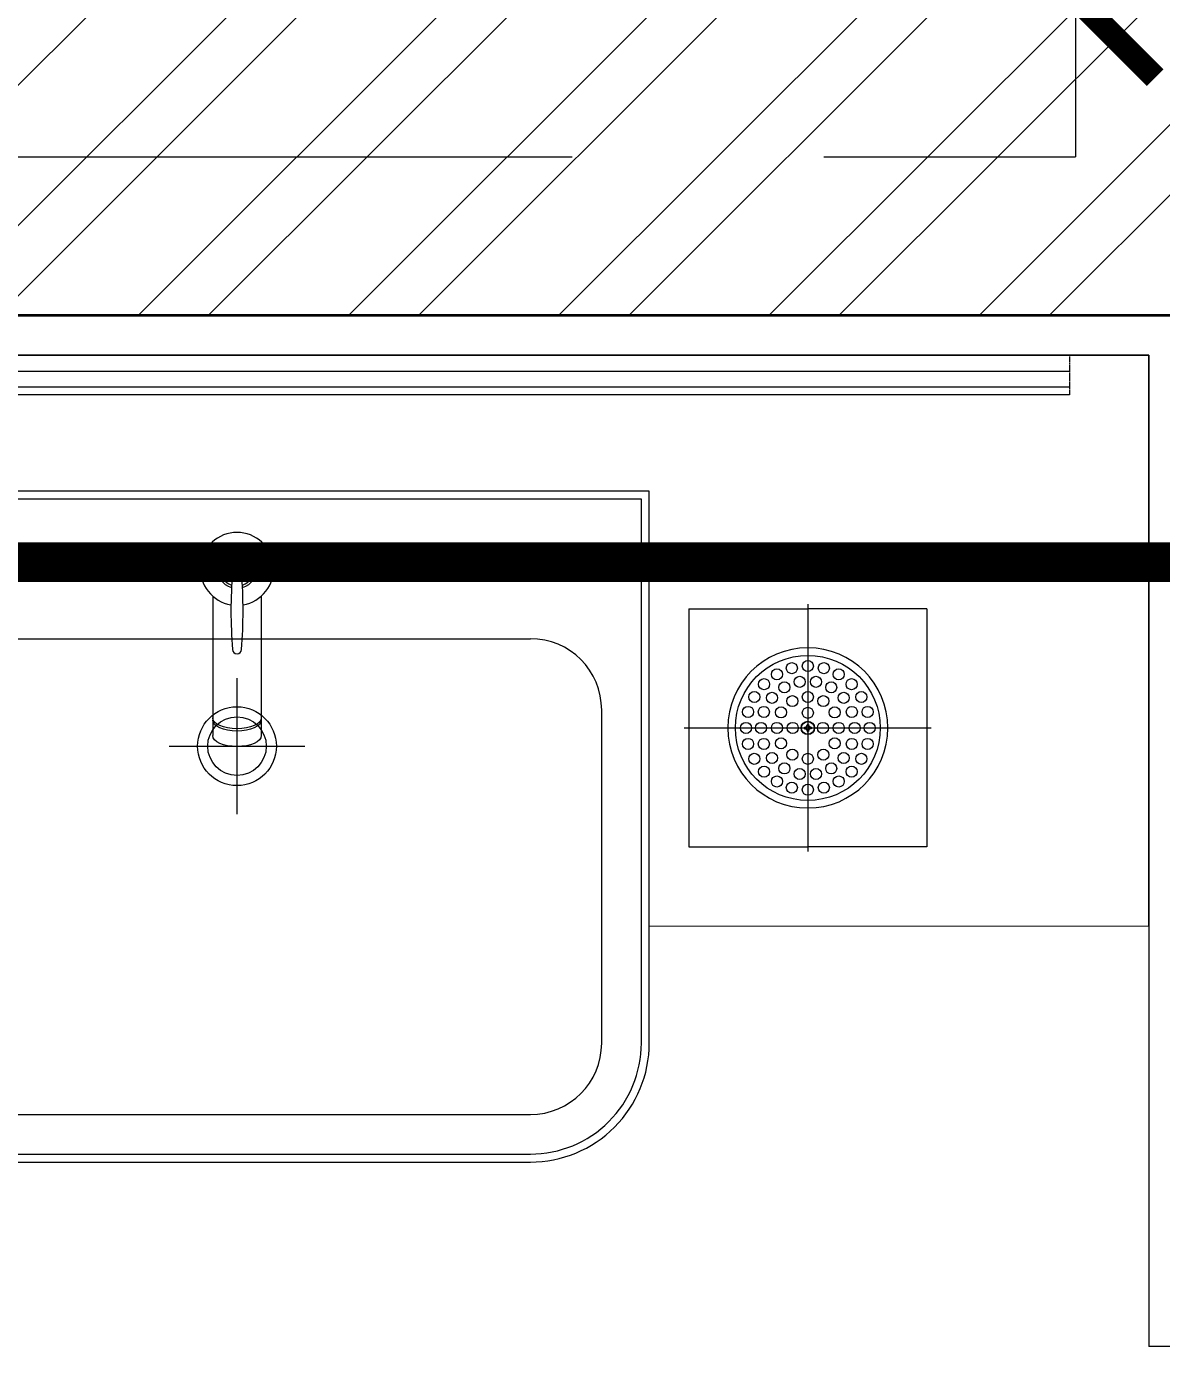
# Model space of a CAD drawing. Header units: millimetres. Extents: x -8913 to 62688, y -13000 to 43000.
# Drawn here: x 12017 to 12733, y 15140 to 15982 of the extents above; entities that cross this region are included whole.
import ezdxf
from ezdxf.enums import TextEntityAlignment as Align
from ezdxf.xclip import XClip

# ---------------------------------------------------------------- set-up
doc = ezdxf.new("R2010")
doc.units = ezdxf.units.MM
doc.header["$MEASUREMENT"] = 0
doc.header["$XCLIPFRAME"] = 0
doc.header["$PDMODE"] = 1
for name, pattern in [('1735 X DT-5BR-GFP$0$DASHED', [0.75, 0.5, -0.25]), ('1735 X DT-5BR-Grids$0$CENTER2', [28.575, 19.05, -3.175, 3.175, -3.175]), ('HIDDEN', [0.375, 0.25, -0.125]), ('HIDDEN2', [4.7625, 3.175, -1.5875])]:
    doc.linetypes.add(name, pattern=pattern)
for name, color, linetype, lineweight in [('07--DIM-2', 2, 'Continuous', 25), ('08--DETREF', 7, 'Continuous', 25), ('08--SECTREF-1', 2, 'Continuous', 25), ('08--SECTREF-2', 4, 'Continuous', 35), ('1735 X DT-5BR-GFP$0$06--LINE ABOVE', 9, '1735 X DT-5BR-GFP$0$DASHED', 15), ('1735 X DT-5BR-GFP$0$F--BLOCKWALL-3--HOLLOW', 3, 'Continuous', 35), ('1735 X DT-5BR-GFP$0$F--BLOCKWALL-HATCH--HOLLOW', 251, 'Continuous', 13), ('1735 X DT-5BR-GFP$0$M--PLASTER-0', 8, 'Continuous', 9), ('1735 X DT-5BR-GFP$0$N--SANITARY-1', 9, 'Continuous', 18), ('1735 X DT-5BR-GFP-Ext$0$A-HATCH ID PAVING', 251, 'Continuous', 0), ('1735 X DT-5BR-Grids$0$03--GRID', 252, '1735 X DT-5BR-Grids$0$CENTER2', 5), ('N--DRAINPOINT', 251, 'Continuous', 18), ('Z--X-REF', 7, 'Continuous', 0)]:
    doc.layers.add(name, color=color, linetype=linetype, lineweight=lineweight)
doc.styles.add('ISO', font='isocp2.shx', dxfattribs={"width": 0.8})
doc.dimstyles.new('1-100_AR', dxfattribs={"dimtxt": 225, "dimasz": 100, "dimexe": 100, "dimexo": 100, "dimgap": 0, "dimtad": 0, "dimdec": 0, "dimzin": 12, "dimdsep": 46, "dimtxsty": 'ISO', "dimblk": 'ARCHTICK', "dimcen": 100, "dimdle": 100, "dimclrd": 8, "dimclre": 9, "dimclrt": 2, "dimadec": 0, "dimazin": 0, "dimtfac": 1, "dimtdec": 0, "dimtmove": 0, "dimatfit": 2, "dimldrblk": 'ARCHTICK', "dimfxl": 1, "dimtvp": 0.75, "dimtolj": 1, "dimtzin": 12, "dimlwd": 9, "dimlwe": 9, "dimarcsym": 0})

# ---------------------------------------------------------------- blocks, each defined once
blk = doc.blocks.new('1735 X DT-5BR-GFP$0$rak top semi recessed top')
at = {"layer": '1735 X DT-5BR-GFP$0$N--SANITARY-1'}
for p, q in [((-18203.7, 4821.21), (-18723.7, 4821.21)), ((-18479.03, 4755.07), (-18479.03, 4667.07)), ((-18448.37, 4755.07), (-18448.37, 4667.07)), ((-18648.7, 4728.21), (-18278.7, 4728.21)), ((-18693.7, 4683.21), (-18693.7, 4473.21)), ((-18233.7, 4473.21), (-18233.7, 4683.21)), ((-18648.7, 4428.21), (-18278.7, 4428.21))]:
    blk.add_line(p, q, dxfattribs=at)
for points in [[(-18203.7, 4821.21), (-18723.7, 4821.21), (-18723.7, 4473.21, 0.414214), (-18648.7, 4398.21), (-18278.7, 4398.21, 0.414214), (-18203.7, 4473.21)], [(-18208.7, 4816.21), (-18718.7, 4816.21), (-18718.7, 4473.21, 0.414214), (-18648.7, 4403.21), (-18278.7, 4403.21, 0.414214), (-18208.7, 4473.21)]]:
    blk.add_lwpolyline(points, format="xyb", close=True, dxfattribs=at)
for points in [[(-18463.7, 4617.57), (-18463.7, 4703.25)], [(-18506.54, 4660.41), (-18420.86, 4660.41)]]:
    blk.add_lwpolyline(points, dxfattribs=at)
for radius in [24.86, 18.47]:
    blk.add_circle((-18463.7, 4660.41), radius, dxfattribs=at)
for centre, radius, start, end in [((-18463.7, 4772.21), 23, 279.48776, 260.51152), ((-18463.7, 4772.21), 12.27, 286.41322, 253.5861), ((-18463.7, 4772.21), 10.73, 288.39479, 251.60452), ((-18157.38, 4745.75), 310.13, 175.50781, 184.49149), ((-18463.7, 4770.04), 2.86, 359.99965, 179.99965), ((-18770.01, 4745.76), 310.13, 355.50781, 4.49149), ((-18648.7, 4683.21), 45, 90, 180), ((-18278.7, 4683.21), 45, 0, 90), ((-18463.7, 4721.46), 2.86, 179.99965, 359.99965), ((-18648.7, 4473.21), 45, 180, 270), ((-18278.7, 4473.21), 45, 270, 0)]:
    blk.add_arc(centre, radius, start, end, dxfattribs=at)
at = {"layer": '1735 X DT-5BR-GFP$0$N--SANITARY-1', "extrusion": (0, 0, -1)}
for centre in [(-18463.7, 4678.25), (-18463.7, 4676.87), (-18463.7, 4667.07)]:
    blk.add_ellipse(centre, major_axis=(-15.33, 0), ratio=0.448066, start_param=3.141593, end_param=6.283185, dxfattribs=at)
blk = doc.blocks.new('1735 X DT-5BR-GFP$0$semi-recessed wash basin plan 2')
at = {"layer": '1735 X DT-5BR-GFP$0$06--LINE ABOVE'}
for p, q in [((11625, 15775), (11625, 15750.03)), ((12675, 15775), (12675, 15750.03))]:
    blk.add_line(p, q, dxfattribs=at)
at = {"layer": '1735 X DT-5BR-GFP$0$M--PLASTER-0'}
blk.add_line((11575, 15750.03), (11575, 15775), dxfattribs=at)
blk.add_lwpolyline([(12675, 15750.03), (11625, 15750.03)], dxfattribs=at)
at = {"layer": '1735 X DT-5BR-GFP$0$N--SANITARY-1'}
for p, q in [((12725, 15415), (12725, 15775)), ((11625, 15755), (12675, 15755)), ((11890, 15415), (11575, 15415)), ((12725, 15414.83), (12410, 15415))]:
    blk.add_line(p, q, dxfattribs=at)
blk.add_lwpolyline([(11575, 15415), (11575, 15775), (12725, 15775)], dxfattribs=at)
at = {"layer": '1735 X DT-5BR-GFP$0$N--SANITARY-1', "color": 136}
blk.add_lwpolyline([(11625, 15765), (12675, 15765)], dxfattribs=at)
at = {"layer": '1735 X DT-5BR-GFP$0$N--SANITARY-1'}
blk.add_blockref('1735 X DT-5BR-GFP$0$rak top semi recessed top', (30613.7, 10868.04), dxfattribs=at)
blk = doc.blocks.new('1735 X DT-5BR-GFP')
at = {"layer": '1735 X DT-5BR-GFP$0$F--BLOCKWALL-HATCH--HOLLOW'}
h = blk.add_hatch(dxfattribs=at)
h.set_pattern_fill('ANSI32', color=256, scale=250, style=0)
h.paths.add_polyline_path([(14750, 16000), (10250, 16000), (10250, 16100), (10050, 16100), (10050, 15700), (10250, 15700), (10250, 15800), (14750, 15800)])
at = {"layer": '1735 X DT-5BR-GFP$0$F--BLOCKWALL-3--HOLLOW'}
blk.add_line((14750, 15800), (10250, 15800), dxfattribs=at)
at = {"layer": '1735 X DT-5BR-GFP$0$M--PLASTER-0'}
blk.add_line((12750, 15150), (12725, 15150), dxfattribs=at)
blk.add_lwpolyline([(11575, 15140), (11575, 15775), (12725, 15775), (12725, 15150)], dxfattribs=at)
at = {"layer": '1735 X DT-5BR-GFP$0$N--SANITARY-1', "color": 252}
for p, q in [((12725, 15775), (11575, 15775)), ((12725, 15599.58), (12725, 15775)), ((12725, 15414.83), (12725, 15775)), ((12725, 15559.75), (12725, 15599.58)), ((12725, 15549.58), (12725, 15559.75)), ((12725, 15434.32), (12725, 15549.58)), ((12725, 15549.58), (12725, 15414.83)), ((12725, 15549.58), (12725, 15414.83)), ((12725, 15434.32), (12725, 15414.83)), ((12725, 15414.83), (12725, 15419.92)), ((12725, 15419.92), (12725, 15414.83))]:
    blk.add_line(p, q, dxfattribs=at)
at = {"layer": '1735 X DT-5BR-GFP$0$06--LINE ABOVE'}
blk.add_blockref('1735 X DT-5BR-GFP$0$semi-recessed wash basin plan 2', (0, 0), dxfattribs=at)
blk = doc.blocks.new('_ArchTick')
at = {"color": 0, "const_width": 0.15}
blk.add_lwpolyline([(-0.5, -0.5), (0.5, 0.5)], dxfattribs=at)
blk = doc.blocks.new('*D167')
at = {"layer": '07--DIM-2', "color": 8, "lineweight": 9, "transparency": 16777216}
blk.add_line((12679.04, 15900), (12679.04, 17950), dxfattribs=at)
at = {"layer": '07--DIM-2', "color": 9, "lineweight": 9, "transparency": 16777216}
for p, q in [((12273.21, 17850), (12779.04, 17850)), ((12273.21, 16000), (12779.04, 16000))]:
    blk.add_line(p, q, dxfattribs=at)
at = {"layer": 'Defpoints', "color": 0, "transparency": 16777216}
for p in [(12173.21, 17850), (12679.04, 17850), (12173.21, 16000)]:
    blk.add_point(p, dxfattribs=at)
at = {"layer": '07--DIM-2', "color": 8, "lineweight": 9, "transparency": 16777216, "xscale": 100, "yscale": 100, "zscale": 100}
for p, rotation in [((12679.04, 17850), 90), ((12679.04, 16000), 270)]:
    blk.add_blockref('_ArchTick', p, dxfattribs=dict(at, rotation=rotation))
at = {"layer": '07--DIM-2', "color": 2, "transparency": 16777216, "insert": (12510.29, 16925), "char_height": 225, "attachment_point": 5, "rotation": 90, "style": 'ISO'}
blk.add_mtext('\\A1;1850', dxfattribs=at)
blk = doc.blocks.new('*U207')
at = {"layer": '08--DETREF', "color": 251, "linetype": 'HIDDEN2', "ltscale": 100, "const_width": 35}
blk.add_lwpolyline([(-191058.9, 56722.5, 0.414214), (-190638.9, 56302.5), (-186281.1, 56302.5, 0.414214), (-185861.1, 56722.5), (-185861.1, 59302.9, 0.414214), (-186281.1, 59722.9), (-190638.9, 59722.9, 0.414214), (-191058.9, 59302.9)], format="xyb", close=True, dxfattribs=at)
at = {"layer": '08--SECTREF-1', "style": 'ISO', "width": 0.8, "flags": 4}
blk.add_attdef('DRG-NO', text='', height=250, dxfattribs=at).set_placement((-184474.3, 59953.7), align=Align.MIDDLE_CENTER)
at = {"layer": '08--SECTREF-2', "style": 'ISO', "width": 0.8, "flags": 4}
blk.add_attdef('SECTION', text='', height=350, dxfattribs=at).set_placement((-184474.3, 60374.4), align=Align.MIDDLE_CENTER)
blk = doc.blocks.new('1735 X DT-5BR-Grids')
at = {"layer": '1735 X DT-5BR-Grids$0$03--GRID', "ltscale": 50}
blk.add_line((-2878.651, 15899.999), (20742.863, 15899.999), dxfattribs=at)
blk = doc.blocks.new('1735 X DT-5BR-GFP-Ext')
at = {"layer": '1735 X DT-5BR-GFP-Ext$0$A-HATCH ID PAVING'}
h = blk.add_hatch(dxfattribs=at)
h.set_pattern_fill('AR-HBONE', color=253, scale=25)
h.paths.add_polyline_path([(2100, 19999.58), (3000, 19999.58), (3000, 24500), (7500, 24500), (7500.02, 22800), (10400.01, 22800), (15000, 22800), (15000.01, 6450), (10000, 6450), (10000, 5850), (7500, 5850), (7500, 8000), (3000, 7999.96), (2999.93, 15300.01), (2450.04, 15299.99), (2450, 16500), (3000, 16500), (3000, 18600), (2100, 18600)], flags=16)
h.paths.add_polyline_path([(1799.76, 23300.04), (200, 23300.04), (200, 14350), (1950, 14350), (1949.98, 6399.65), (6400, 6400), (6400, 200), (7350, 200), (9650, 200.01), (10000, 200.01), (10000, 4650), (15000, 4650), (15000.02, 299.76), (15500.02, 299.84), (15875.02, 299.9), (17450, 299.76), (17450, 1606.82), (16050, 1606.82), (16050, 23850), (8550, 23850), (8550, 25550), (2950, 25550), (2950, 26700), (2900, 26700), (2900, 26800), (2000, 26800), (2000, 26700), (2000, 26700), (1950, 26700), (1950, 23300.13)])
blk = doc.blocks.new('FD_150x150')
at = {"layer": 'N--DRAINPOINT', "ltscale": 5}
for p, q in [((-26044.74, 12844.1), (-26044.74, 12694.1)), ((-26044.74, 12844.1), (-25969.74, 12844.1)), ((-25894.74, 12844.1), (-25894.74, 12694.1)), ((-26020.22, 12770.43), (-26020.22, 12770.43)), ((-25971.94, 12769.6), (-25971.24, 12769.6)), ((-25971.94, 12769.6), (-25971.94, 12768.6)), ((-25971.94, 12768.6), (-25971.24, 12768.6)), ((-25970.24, 12771.3), (-25970.24, 12770.6)), ((-25970.24, 12771.3), (-25969.74, 12771.3)), ((-25970.24, 12767.6), (-25970.24, 12766.9)), ((-25970.24, 12766.9), (-25969.74, 12766.9)), ((-25969.24, 12771.3), (-25969.74, 12771.3)), ((-25969.24, 12766.9), (-25969.74, 12766.9)), ((-25969.24, 12771.3), (-25969.24, 12770.6)), ((-25969.24, 12767.6), (-25969.24, 12766.9)), ((-25967.54, 12769.6), (-25968.24, 12769.6)), ((-25967.54, 12768.6), (-25968.24, 12768.6)), ((-25967.54, 12769.6), (-25967.54, 12768.6)), ((-25919.24, 12769.1), (-25919.24, 12769.1)), ((-25894.74, 12694.1), (-25969.74, 12694.1)), ((-25917.24, 12694.1), (-25917.24, 12694.1))]:
    blk.add_line(p, q, dxfattribs=at)
at = {"layer": 'N--DRAINPOINT', "linetype": 'HIDDEN'}
for p, q in [((-25969.74, 12847.1), (-25969.74, 12691.1)), ((-26047.74, 12769.1), (-25891.74, 12769.1))]:
    blk.add_line(p, q, dxfattribs=at)
at = {"layer": 'N--DRAINPOINT', "ltscale": 0.1}
for p, q in [((-25894.74, 12844.1), (-25969.74, 12844.1)), ((-25917.24, 12844.1), (-25917.24, 12844.1)), ((-26044.74, 12716.6), (-26044.74, 12716.6)), ((-25894.74, 12716.6), (-25894.74, 12716.6)), ((-26044.74, 12694.1), (-25969.74, 12694.1))]:
    blk.add_line(p, q, dxfattribs=at)
at = {"layer": 'N--DRAINPOINT', "ltscale": 5}
for points, knots in [([(-25969.74, 12819.6), (-25997.63, 12819.6), (-26020.24, 12796.99), (-26020.24, 12769.1), (-26020.24, 12741.21), (-25997.63, 12718.6), (-25969.74, 12718.6)], [0, 0, 0, 0, 1, 1, 1, 2, 2, 2, 2]), ([(-25969.74, 12718.6), (-25941.85, 12718.6), (-25919.24, 12741.21), (-25919.24, 12769.1), (-25919.24, 12796.99), (-25941.85, 12819.6), (-25969.74, 12819.6)], [0, 0, 0, 0, 1, 1, 1, 2, 2, 2, 2]), ([(-26015.44, 12769.1), (-26015.44, 12743.86), (-25994.98, 12723.4), (-25969.74, 12723.4), (-25944.5, 12723.4), (-25924.04, 12743.86), (-25924.04, 12769.1), (-25924.04, 12794.34), (-25944.5, 12814.8), (-25969.74, 12814.8), (-25994.98, 12814.8), (-26015.44, 12794.34), (-26015.44, 12769.1), (-26015.44, 12769.1), (-26015.44, 12769.1), (-26015.44, 12769.1)], [0, 0, 0, 0, 1, 1, 1, 2, 2, 2, 3, 3, 3, 4, 4, 4, 5, 5, 5, 5]), ([(-25983.33, 12806.77), (-25983.33, 12804.84), (-25981.77, 12803.27), (-25979.83, 12803.27), (-25977.9, 12803.27), (-25976.33, 12804.84), (-25976.33, 12806.77), (-25976.33, 12808.7), (-25977.9, 12810.27), (-25979.83, 12810.27), (-25981.77, 12810.27), (-25983.33, 12808.7), (-25983.33, 12806.77), (-25983.33, 12806.77), (-25983.33, 12806.77), (-25983.33, 12806.77)], [0, 0, 0, 0, 1, 1, 1, 2, 2, 2, 3, 3, 3, 4, 4, 4, 5, 5, 5, 5]), ([(-25973.24, 12808.1), (-25973.24, 12806.17), (-25971.67, 12804.6), (-25969.74, 12804.6), (-25967.81, 12804.6), (-25966.24, 12806.17), (-25966.24, 12808.1), (-25966.24, 12810.03), (-25967.81, 12811.6), (-25969.74, 12811.6), (-25971.67, 12811.6), (-25973.24, 12810.03), (-25973.24, 12808.1), (-25973.24, 12808.1), (-25973.24, 12808.1), (-25973.24, 12808.1)], [0, 0, 0, 0, 1, 1, 1, 2, 2, 2, 3, 3, 3, 4, 4, 4, 5, 5, 5, 5]), ([(-25963.14, 12806.77), (-25963.14, 12804.84), (-25961.58, 12803.27), (-25959.64, 12803.27), (-25957.71, 12803.27), (-25956.14, 12804.84), (-25956.14, 12806.77), (-25956.14, 12808.7), (-25957.71, 12810.27), (-25959.64, 12810.27), (-25961.58, 12810.27), (-25963.14, 12808.7), (-25963.14, 12806.77), (-25963.14, 12806.77), (-25963.14, 12806.77), (-25963.14, 12806.77)], [0, 0, 0, 0, 1, 1, 1, 2, 2, 2, 3, 3, 3, 4, 4, 4, 5, 5, 5, 5]), ([(-25992.74, 12802.87), (-25992.74, 12800.94), (-25991.17, 12799.37), (-25989.24, 12799.37), (-25987.3, 12799.37), (-25985.74, 12800.94), (-25985.74, 12802.87), (-25985.74, 12804.8), (-25987.3, 12806.37), (-25989.24, 12806.37), (-25991.17, 12806.37), (-25992.74, 12804.8), (-25992.74, 12802.87), (-25992.74, 12802.87), (-25992.74, 12802.87), (-25992.74, 12802.87)], [0, 0, 0, 0, 1, 1, 1, 2, 2, 2, 3, 3, 3, 4, 4, 4, 5, 5, 5, 5]), ([(-25978.36, 12798.15), (-25978.36, 12796.22), (-25976.79, 12794.65), (-25974.86, 12794.65), (-25972.93, 12794.65), (-25971.36, 12796.22), (-25971.36, 12798.15), (-25971.36, 12800.08), (-25972.93, 12801.65), (-25974.86, 12801.65), (-25976.79, 12801.65), (-25978.36, 12800.08), (-25978.36, 12798.15), (-25978.36, 12798.15), (-25978.36, 12798.15), (-25978.36, 12798.15)], [0, 0, 0, 0, 1, 1, 1, 2, 2, 2, 3, 3, 3, 4, 4, 4, 5, 5, 5, 5]), ([(-25968.12, 12798.15), (-25968.12, 12796.22), (-25966.55, 12794.65), (-25964.62, 12794.65), (-25962.68, 12794.65), (-25961.12, 12796.22), (-25961.12, 12798.15), (-25961.12, 12800.08), (-25962.68, 12801.65), (-25964.62, 12801.65), (-25966.55, 12801.65), (-25968.12, 12800.08), (-25968.12, 12798.15), (-25968.12, 12798.15), (-25968.12, 12798.15), (-25968.12, 12798.15)], [0, 0, 0, 0, 1, 1, 1, 2, 2, 2, 3, 3, 3, 4, 4, 4, 5, 5, 5, 5]), ([(-25953.74, 12802.87), (-25953.74, 12800.94), (-25952.17, 12799.37), (-25950.24, 12799.37), (-25948.3, 12799.37), (-25946.74, 12800.94), (-25946.74, 12802.87), (-25946.74, 12804.8), (-25948.3, 12806.37), (-25950.24, 12806.37), (-25952.17, 12806.37), (-25953.74, 12804.8), (-25953.74, 12802.87), (-25953.74, 12802.87), (-25953.74, 12802.87), (-25953.74, 12802.87)], [0, 0, 0, 0, 1, 1, 1, 2, 2, 2, 3, 3, 3, 4, 4, 4, 5, 5, 5, 5]), ([(-26007.01, 12788.6), (-26007.01, 12786.66), (-26005.45, 12785.1), (-26003.51, 12785.1), (-26001.58, 12785.1), (-26000.01, 12786.66), (-26000.01, 12788.6), (-26000.01, 12790.53), (-26001.58, 12792.1), (-26003.51, 12792.1), (-26005.45, 12792.1), (-26007.01, 12790.53), (-26007.01, 12788.6), (-26007.01, 12788.6), (-26007.01, 12788.6), (-26007.01, 12788.6)], [0, 0, 0, 0, 1, 1, 1, 2, 2, 2, 3, 3, 3, 4, 4, 4, 5, 5, 5, 5]), ([(-26000.82, 12796.67), (-26000.82, 12794.74), (-25999.25, 12793.17), (-25997.32, 12793.17), (-25995.38, 12793.17), (-25993.82, 12794.74), (-25993.82, 12796.67), (-25993.82, 12798.61), (-25995.38, 12800.17), (-25997.32, 12800.17), (-25999.25, 12800.17), (-26000.82, 12798.61), (-26000.82, 12796.67), (-26000.82, 12796.67), (-26000.82, 12796.67), (-26000.82, 12796.67)], [0, 0, 0, 0, 1, 1, 1, 2, 2, 2, 3, 3, 3, 4, 4, 4, 5, 5, 5, 5]), ([(-25987.99, 12794.65), (-25987.99, 12792.71), (-25986.42, 12791.14), (-25984.49, 12791.14), (-25982.55, 12791.14), (-25980.99, 12792.71), (-25980.99, 12794.65), (-25980.99, 12796.58), (-25982.55, 12798.15), (-25984.49, 12798.15), (-25986.42, 12798.15), (-25987.99, 12796.58), (-25987.99, 12794.65), (-25987.99, 12794.65), (-25987.99, 12794.65), (-25987.99, 12794.65)], [0, 0, 0, 0, 1, 1, 1, 2, 2, 2, 3, 3, 3, 4, 4, 4, 5, 5, 5, 5]), ([(-25973.24, 12788.6), (-25973.24, 12786.66), (-25971.67, 12785.1), (-25969.74, 12785.1), (-25967.81, 12785.1), (-25966.24, 12786.66), (-25966.24, 12788.6), (-25966.24, 12790.53), (-25967.81, 12792.1), (-25969.74, 12792.1), (-25971.67, 12792.1), (-25973.24, 12790.53), (-25973.24, 12788.6), (-25973.24, 12788.6), (-25973.24, 12788.6), (-25973.24, 12788.6)], [0, 0, 0, 0, 1, 1, 1, 2, 2, 2, 3, 3, 3, 4, 4, 4, 5, 5, 5, 5]), ([(-25958.49, 12794.65), (-25958.49, 12792.71), (-25956.92, 12791.14), (-25954.99, 12791.14), (-25953.06, 12791.14), (-25951.49, 12792.71), (-25951.49, 12794.65), (-25951.49, 12796.58), (-25953.06, 12798.15), (-25954.99, 12798.15), (-25956.92, 12798.15), (-25958.49, 12796.58), (-25958.49, 12794.65), (-25958.49, 12794.65), (-25958.49, 12794.65), (-25958.49, 12794.65)], [0, 0, 0, 0, 1, 1, 1, 2, 2, 2, 3, 3, 3, 4, 4, 4, 5, 5, 5, 5]), ([(-25945.66, 12796.67), (-25945.66, 12794.74), (-25944.09, 12793.17), (-25942.16, 12793.17), (-25940.23, 12793.17), (-25938.66, 12794.74), (-25938.66, 12796.67), (-25938.66, 12798.61), (-25940.23, 12800.17), (-25942.16, 12800.17), (-25944.09, 12800.17), (-25945.66, 12798.61), (-25945.66, 12796.67), (-25945.66, 12796.67), (-25945.66, 12796.67), (-25945.66, 12796.67)], [0, 0, 0, 0, 1, 1, 1, 2, 2, 2, 3, 3, 3, 4, 4, 4, 5, 5, 5, 5]), ([(-25939.46, 12788.6), (-25939.46, 12786.66), (-25937.9, 12785.1), (-25935.96, 12785.1), (-25934.03, 12785.1), (-25932.46, 12786.66), (-25932.46, 12788.6), (-25932.46, 12790.53), (-25934.03, 12792.1), (-25935.96, 12792.1), (-25937.9, 12792.1), (-25939.46, 12790.53), (-25939.46, 12788.6), (-25939.46, 12788.6), (-25939.46, 12788.6), (-25939.46, 12788.6)], [0, 0, 0, 0, 1, 1, 1, 2, 2, 2, 3, 3, 3, 4, 4, 4, 5, 5, 5, 5]), ([(-25995.83, 12788.06), (-25995.83, 12786.13), (-25994.27, 12784.56), (-25992.33, 12784.56), (-25990.4, 12784.56), (-25988.84, 12786.13), (-25988.84, 12788.06), (-25988.84, 12789.99), (-25990.4, 12791.56), (-25992.33, 12791.56), (-25994.27, 12791.56), (-25995.83, 12789.99), (-25995.83, 12788.06), (-25995.83, 12788.06), (-25995.83, 12788.06), (-25995.83, 12788.06)], [0, 0, 0, 0, 1, 1, 1, 2, 2, 2, 3, 3, 3, 4, 4, 4, 5, 5, 5, 5]), ([(-25982.99, 12785.98), (-25982.99, 12784.05), (-25981.42, 12782.49), (-25979.49, 12782.49), (-25977.56, 12782.49), (-25975.99, 12784.05), (-25975.99, 12785.98), (-25975.99, 12787.92), (-25977.56, 12789.48), (-25979.49, 12789.48), (-25981.42, 12789.48), (-25982.99, 12787.92), (-25982.99, 12785.98), (-25982.99, 12785.98), (-25982.99, 12785.98), (-25982.99, 12785.98)], [0, 0, 0, 0, 1, 1, 1, 2, 2, 2, 3, 3, 3, 4, 4, 4, 5, 5, 5, 5]), ([(-25963.49, 12785.98), (-25963.49, 12784.05), (-25961.92, 12782.49), (-25959.99, 12782.49), (-25958.05, 12782.49), (-25956.49, 12784.05), (-25956.49, 12785.98), (-25956.49, 12787.92), (-25958.05, 12789.48), (-25959.99, 12789.48), (-25961.92, 12789.48), (-25963.49, 12787.92), (-25963.49, 12785.98), (-25963.49, 12785.98), (-25963.49, 12785.98), (-25963.49, 12785.98)], [0, 0, 0, 0, 1, 1, 1, 2, 2, 2, 3, 3, 3, 4, 4, 4, 5, 5, 5, 5]), ([(-25950.64, 12788.06), (-25950.64, 12786.13), (-25949.07, 12784.56), (-25947.14, 12784.56), (-25945.21, 12784.56), (-25943.64, 12786.13), (-25943.64, 12788.06), (-25943.64, 12789.99), (-25945.21, 12791.56), (-25947.14, 12791.56), (-25949.07, 12791.56), (-25950.64, 12789.99), (-25950.64, 12788.06), (-25950.64, 12788.06), (-25950.64, 12788.06), (-25950.64, 12788.06)], [0, 0, 0, 0, 1, 1, 1, 2, 2, 2, 3, 3, 3, 4, 4, 4, 5, 5, 5, 5]), ([(-26010.91, 12779.19), (-26010.91, 12777.26), (-26009.34, 12775.69), (-26007.41, 12775.69), (-26005.48, 12775.69), (-26003.91, 12777.26), (-26003.91, 12779.19), (-26003.91, 12781.12), (-26005.48, 12782.69), (-26007.41, 12782.69), (-26009.34, 12782.69), (-26010.91, 12781.12), (-26010.91, 12779.19), (-26010.91, 12779.19), (-26010.91, 12779.19), (-26010.91, 12779.19)], [0, 0, 0, 0, 1, 1, 1, 2, 2, 2, 3, 3, 3, 4, 4, 4, 5, 5, 5, 5]), ([(-26000.96, 12779.19), (-26000.96, 12777.25), (-25999.39, 12775.69), (-25997.46, 12775.69), (-25995.52, 12775.69), (-25993.96, 12777.25), (-25993.96, 12779.19), (-25993.96, 12781.12), (-25995.52, 12782.69), (-25997.46, 12782.69), (-25999.39, 12782.69), (-26000.96, 12781.12), (-26000.96, 12779.19), (-26000.96, 12779.19), (-26000.96, 12779.19), (-26000.96, 12779.19)], [0, 0, 0, 0, 1, 1, 1, 2, 2, 2, 3, 3, 3, 4, 4, 4, 5, 5, 5, 5]), ([(-25990.13, 12778.85), (-25990.13, 12776.91), (-25988.56, 12775.35), (-25986.63, 12775.35), (-25984.69, 12775.35), (-25983.13, 12776.91), (-25983.13, 12778.85), (-25983.13, 12780.78), (-25984.69, 12782.35), (-25986.63, 12782.35), (-25988.56, 12782.35), (-25990.13, 12780.78), (-25990.13, 12778.85), (-25990.13, 12778.85), (-25990.13, 12778.85), (-25990.13, 12778.85)], [0, 0, 0, 0, 1, 1, 1, 2, 2, 2, 3, 3, 3, 4, 4, 4, 5, 5, 5, 5]), ([(-25973.24, 12778.6), (-25973.24, 12776.67), (-25971.67, 12775.1), (-25969.74, 12775.1), (-25967.81, 12775.1), (-25966.24, 12776.67), (-25966.24, 12778.6), (-25966.24, 12780.53), (-25967.81, 12782.1), (-25969.74, 12782.1), (-25971.67, 12782.1), (-25973.24, 12780.53), (-25973.24, 12778.6), (-25973.24, 12778.6), (-25973.24, 12778.6), (-25973.24, 12778.6)], [0, 0, 0, 0, 1, 1, 1, 2, 2, 2, 3, 3, 3, 4, 4, 4, 5, 5, 5, 5]), ([(-25956.35, 12778.85), (-25956.35, 12776.91), (-25954.78, 12775.35), (-25952.85, 12775.35), (-25950.92, 12775.35), (-25949.35, 12776.91), (-25949.35, 12778.85), (-25949.35, 12780.78), (-25950.92, 12782.35), (-25952.85, 12782.35), (-25954.78, 12782.35), (-25956.35, 12780.78), (-25956.35, 12778.85), (-25956.35, 12778.85), (-25956.35, 12778.85), (-25956.35, 12778.85)], [0, 0, 0, 0, 1, 1, 1, 2, 2, 2, 3, 3, 3, 4, 4, 4, 5, 5, 5, 5]), ([(-25945.52, 12779.19), (-25945.52, 12777.25), (-25943.95, 12775.69), (-25942.02, 12775.69), (-25940.08, 12775.69), (-25938.52, 12777.25), (-25938.52, 12779.19), (-25938.52, 12781.12), (-25940.08, 12782.69), (-25942.02, 12782.69), (-25943.95, 12782.69), (-25945.52, 12781.12), (-25945.52, 12779.19), (-25945.52, 12779.19), (-25945.52, 12779.19), (-25945.52, 12779.19)], [0, 0, 0, 0, 1, 1, 1, 2, 2, 2, 3, 3, 3, 4, 4, 4, 5, 5, 5, 5]), ([(-25935.57, 12779.19), (-25935.57, 12777.26), (-25934, 12775.69), (-25932.07, 12775.69), (-25930.13, 12775.69), (-25928.57, 12777.26), (-25928.57, 12779.19), (-25928.57, 12781.12), (-25930.13, 12782.69), (-25932.07, 12782.69), (-25934, 12782.69), (-25935.57, 12781.12), (-25935.57, 12779.19), (-25935.57, 12779.19), (-25935.57, 12779.19), (-25935.57, 12779.19)], [0, 0, 0, 0, 1, 1, 1, 2, 2, 2, 3, 3, 3, 4, 4, 4, 5, 5, 5, 5]), ([(-26012.24, 12769.1), (-26012.24, 12767.17), (-26010.67, 12765.6), (-26008.74, 12765.6), (-26006.8, 12765.6), (-26005.24, 12767.17), (-26005.24, 12769.1), (-26005.24, 12771.03), (-26006.8, 12772.6), (-26008.74, 12772.6), (-26010.67, 12772.6), (-26012.24, 12771.03), (-26012.24, 12769.1), (-26012.24, 12769.1), (-26012.24, 12769.1), (-26012.24, 12769.1)], [0, 0, 0, 0, 1, 1, 1, 2, 2, 2, 3, 3, 3, 4, 4, 4, 5, 5, 5, 5]), ([(-26002.74, 12769.1), (-26002.74, 12767.17), (-26001.17, 12765.6), (-25999.24, 12765.6), (-25997.31, 12765.6), (-25995.74, 12767.17), (-25995.74, 12769.1), (-25995.74, 12771.03), (-25997.31, 12772.6), (-25999.24, 12772.6), (-26001.17, 12772.6), (-26002.74, 12771.03), (-26002.74, 12769.1), (-26002.74, 12769.1), (-26002.74, 12769.1), (-26002.74, 12769.1)], [0, 0, 0, 0, 1, 1, 1, 2, 2, 2, 3, 3, 3, 4, 4, 4, 5, 5, 5, 5]), ([(-25992.74, 12769.1), (-25992.74, 12767.17), (-25991.17, 12765.6), (-25989.24, 12765.6), (-25987.3, 12765.6), (-25985.74, 12767.17), (-25985.74, 12769.1), (-25985.74, 12771.03), (-25987.3, 12772.6), (-25989.24, 12772.6), (-25991.17, 12772.6), (-25992.74, 12771.03), (-25992.74, 12769.1), (-25992.74, 12769.1), (-25992.74, 12769.1), (-25992.74, 12769.1)], [0, 0, 0, 0, 1, 1, 1, 2, 2, 2, 3, 3, 3, 4, 4, 4, 5, 5, 5, 5]), ([(-25982.74, 12769.1), (-25982.74, 12767.17), (-25981.17, 12765.6), (-25979.24, 12765.6), (-25977.3, 12765.6), (-25975.74, 12767.17), (-25975.74, 12769.1), (-25975.74, 12771.03), (-25977.3, 12772.6), (-25979.24, 12772.6), (-25981.17, 12772.6), (-25982.74, 12771.03), (-25982.74, 12769.1), (-25982.74, 12769.1), (-25982.74, 12769.1), (-25982.74, 12769.1)], [0, 0, 0, 0, 1, 1, 1, 2, 2, 2, 3, 3, 3, 4, 4, 4, 5, 5, 5, 5]), ([(-25973.99, 12769.1), (-25973.99, 12766.75), (-25972.08, 12764.85), (-25969.74, 12764.85), (-25967.39, 12764.85), (-25965.49, 12766.75), (-25965.49, 12769.1), (-25965.49, 12771.44), (-25967.39, 12773.35), (-25969.74, 12773.35), (-25972.08, 12773.35), (-25973.99, 12771.44), (-25973.99, 12769.1), (-25973.99, 12769.1), (-25973.99, 12769.1), (-25973.99, 12769.1)], [0, 0, 0, 0, 1, 1, 1, 2, 2, 2, 3, 3, 3, 4, 4, 4, 5, 5, 5, 5]), ([(-25973.74, 12769.1), (-25973.74, 12766.89), (-25971.95, 12765.1), (-25969.74, 12765.1), (-25967.53, 12765.1), (-25965.74, 12766.89), (-25965.74, 12769.1), (-25965.74, 12771.31), (-25967.53, 12773.1), (-25969.74, 12773.1), (-25971.95, 12773.1), (-25973.74, 12771.31), (-25973.74, 12769.1), (-25973.74, 12769.1), (-25973.74, 12769.1), (-25973.74, 12769.1)], [0, 0, 0, 0, 1, 1, 1, 2, 2, 2, 3, 3, 3, 4, 4, 4, 5, 5, 5, 5]), ([(-25963.74, 12769.1), (-25963.74, 12767.17), (-25962.17, 12765.6), (-25960.24, 12765.6), (-25958.31, 12765.6), (-25956.74, 12767.17), (-25956.74, 12769.1), (-25956.74, 12771.03), (-25958.31, 12772.6), (-25960.24, 12772.6), (-25962.17, 12772.6), (-25963.74, 12771.03), (-25963.74, 12769.1), (-25963.74, 12769.1), (-25963.74, 12769.1), (-25963.74, 12769.1)], [0, 0, 0, 0, 1, 1, 1, 2, 2, 2, 3, 3, 3, 4, 4, 4, 5, 5, 5, 5]), ([(-25953.74, 12769.1), (-25953.74, 12767.17), (-25952.17, 12765.6), (-25950.24, 12765.6), (-25948.3, 12765.6), (-25946.74, 12767.17), (-25946.74, 12769.1), (-25946.74, 12771.03), (-25948.3, 12772.6), (-25950.24, 12772.6), (-25952.17, 12772.6), (-25953.74, 12771.03), (-25953.74, 12769.1), (-25953.74, 12769.1), (-25953.74, 12769.1), (-25953.74, 12769.1)], [0, 0, 0, 0, 1, 1, 1, 2, 2, 2, 3, 3, 3, 4, 4, 4, 5, 5, 5, 5]), ([(-25943.74, 12769.1), (-25943.74, 12767.17), (-25942.17, 12765.6), (-25940.24, 12765.6), (-25938.31, 12765.6), (-25936.74, 12767.17), (-25936.74, 12769.1), (-25936.74, 12771.03), (-25938.31, 12772.6), (-25940.24, 12772.6), (-25942.17, 12772.6), (-25943.74, 12771.03), (-25943.74, 12769.1), (-25943.74, 12769.1), (-25943.74, 12769.1), (-25943.74, 12769.1)], [0, 0, 0, 0, 1, 1, 1, 2, 2, 2, 3, 3, 3, 4, 4, 4, 5, 5, 5, 5]), ([(-25934.24, 12769.1), (-25934.24, 12767.17), (-25932.67, 12765.6), (-25930.74, 12765.6), (-25928.81, 12765.6), (-25927.24, 12767.17), (-25927.24, 12769.1), (-25927.24, 12771.03), (-25928.81, 12772.6), (-25930.74, 12772.6), (-25932.67, 12772.6), (-25934.24, 12771.03), (-25934.24, 12769.1), (-25934.24, 12769.1), (-25934.24, 12769.1), (-25934.24, 12769.1)], [0, 0, 0, 0, 1, 1, 1, 2, 2, 2, 3, 3, 3, 4, 4, 4, 5, 5, 5, 5]), ([(-26010.91, 12759), (-26010.91, 12757.07), (-26009.34, 12755.5), (-26007.41, 12755.5), (-26005.48, 12755.5), (-26003.91, 12757.07), (-26003.91, 12759), (-26003.91, 12760.94), (-26005.48, 12762.5), (-26007.41, 12762.5), (-26009.34, 12762.5), (-26010.91, 12760.94), (-26010.91, 12759), (-26010.91, 12759), (-26010.91, 12759), (-26010.91, 12759)], [0, 0, 0, 0, 1, 1, 1, 2, 2, 2, 3, 3, 3, 4, 4, 4, 5, 5, 5, 5]), ([(-26000.96, 12759.01), (-26000.96, 12757.07), (-25999.39, 12755.51), (-25997.46, 12755.51), (-25995.52, 12755.51), (-25993.96, 12757.07), (-25993.96, 12759.01), (-25993.96, 12760.94), (-25995.52, 12762.51), (-25997.46, 12762.51), (-25999.39, 12762.51), (-26000.96, 12760.94), (-26000.96, 12759.01), (-26000.96, 12759.01), (-26000.96, 12759.01), (-26000.96, 12759.01)], [0, 0, 0, 0, 1, 1, 1, 2, 2, 2, 3, 3, 3, 4, 4, 4, 5, 5, 5, 5]), ([(-25990.13, 12759.35), (-25990.13, 12757.41), (-25988.56, 12755.85), (-25986.63, 12755.85), (-25984.69, 12755.85), (-25983.13, 12757.41), (-25983.13, 12759.35), (-25983.13, 12761.28), (-25984.69, 12762.85), (-25986.63, 12762.85), (-25988.56, 12762.85), (-25990.13, 12761.28), (-25990.13, 12759.35), (-25990.13, 12759.35), (-25990.13, 12759.35), (-25990.13, 12759.35)], [0, 0, 0, 0, 1, 1, 1, 2, 2, 2, 3, 3, 3, 4, 4, 4, 5, 5, 5, 5]), ([(-25956.35, 12759.35), (-25956.35, 12757.41), (-25954.78, 12755.85), (-25952.85, 12755.85), (-25950.92, 12755.85), (-25949.35, 12757.41), (-25949.35, 12759.35), (-25949.35, 12761.28), (-25950.92, 12762.85), (-25952.85, 12762.85), (-25954.78, 12762.85), (-25956.35, 12761.28), (-25956.35, 12759.35), (-25956.35, 12759.35), (-25956.35, 12759.35), (-25956.35, 12759.35)], [0, 0, 0, 0, 1, 1, 1, 2, 2, 2, 3, 3, 3, 4, 4, 4, 5, 5, 5, 5]), ([(-25945.52, 12759.01), (-25945.52, 12757.07), (-25943.95, 12755.51), (-25942.02, 12755.51), (-25940.08, 12755.51), (-25938.52, 12757.07), (-25938.52, 12759.01), (-25938.52, 12760.94), (-25940.08, 12762.51), (-25942.02, 12762.51), (-25943.95, 12762.51), (-25945.52, 12760.94), (-25945.52, 12759.01), (-25945.52, 12759.01), (-25945.52, 12759.01), (-25945.52, 12759.01)], [0, 0, 0, 0, 1, 1, 1, 2, 2, 2, 3, 3, 3, 4, 4, 4, 5, 5, 5, 5]), ([(-25935.57, 12759), (-25935.57, 12757.07), (-25934, 12755.5), (-25932.07, 12755.5), (-25930.13, 12755.5), (-25928.57, 12757.07), (-25928.57, 12759), (-25928.57, 12760.94), (-25930.13, 12762.5), (-25932.07, 12762.5), (-25934, 12762.5), (-25935.57, 12760.94), (-25935.57, 12759), (-25935.57, 12759), (-25935.57, 12759), (-25935.57, 12759)], [0, 0, 0, 0, 1, 1, 1, 2, 2, 2, 3, 3, 3, 4, 4, 4, 5, 5, 5, 5]), ([(-26007.01, 12749.6), (-26007.01, 12747.66), (-26005.45, 12746.1), (-26003.51, 12746.1), (-26001.58, 12746.1), (-26000.01, 12747.66), (-26000.01, 12749.6), (-26000.01, 12751.53), (-26001.58, 12753.1), (-26003.51, 12753.1), (-26005.45, 12753.1), (-26007.01, 12751.53), (-26007.01, 12749.6), (-26007.01, 12749.6), (-26007.01, 12749.6), (-26007.01, 12749.6)], [0, 0, 0, 0, 1, 1, 1, 2, 2, 2, 3, 3, 3, 4, 4, 4, 5, 5, 5, 5]), ([(-25995.83, 12750.13), (-25995.83, 12748.2), (-25994.27, 12746.64), (-25992.33, 12746.64), (-25990.4, 12746.64), (-25988.84, 12748.2), (-25988.84, 12750.13), (-25988.84, 12752.07), (-25990.4, 12753.63), (-25992.33, 12753.63), (-25994.27, 12753.63), (-25995.83, 12752.07), (-25995.83, 12750.13), (-25995.83, 12750.13), (-25995.83, 12750.13), (-25995.83, 12750.13)], [0, 0, 0, 0, 1, 1, 1, 2, 2, 2, 3, 3, 3, 4, 4, 4, 5, 5, 5, 5]), ([(-25982.99, 12752.21), (-25982.99, 12750.28), (-25981.42, 12748.71), (-25979.49, 12748.71), (-25977.56, 12748.71), (-25975.99, 12750.28), (-25975.99, 12752.21), (-25975.99, 12754.14), (-25977.56, 12755.71), (-25979.49, 12755.71), (-25981.42, 12755.71), (-25982.99, 12754.14), (-25982.99, 12752.21), (-25982.99, 12752.21), (-25982.99, 12752.21), (-25982.99, 12752.21)], [0, 0, 0, 0, 1, 1, 1, 2, 2, 2, 3, 3, 3, 4, 4, 4, 5, 5, 5, 5]), ([(-25973.24, 12749.6), (-25973.24, 12747.66), (-25971.67, 12746.1), (-25969.74, 12746.1), (-25967.81, 12746.1), (-25966.24, 12747.66), (-25966.24, 12749.6), (-25966.24, 12751.53), (-25967.81, 12753.1), (-25969.74, 12753.1), (-25971.67, 12753.1), (-25973.24, 12751.53), (-25973.24, 12749.6), (-25973.24, 12749.6), (-25973.24, 12749.6), (-25973.24, 12749.6)], [0, 0, 0, 0, 1, 1, 1, 2, 2, 2, 3, 3, 3, 4, 4, 4, 5, 5, 5, 5]), ([(-25963.49, 12752.21), (-25963.49, 12750.28), (-25961.92, 12748.71), (-25959.99, 12748.71), (-25958.05, 12748.71), (-25956.49, 12750.28), (-25956.49, 12752.21), (-25956.49, 12754.14), (-25958.05, 12755.71), (-25959.99, 12755.71), (-25961.92, 12755.71), (-25963.49, 12754.14), (-25963.49, 12752.21), (-25963.49, 12752.21), (-25963.49, 12752.21), (-25963.49, 12752.21)], [0, 0, 0, 0, 1, 1, 1, 2, 2, 2, 3, 3, 3, 4, 4, 4, 5, 5, 5, 5]), ([(-25950.64, 12750.13), (-25950.64, 12748.2), (-25949.07, 12746.64), (-25947.14, 12746.64), (-25945.21, 12746.64), (-25943.64, 12748.2), (-25943.64, 12750.13), (-25943.64, 12752.07), (-25945.21, 12753.63), (-25947.14, 12753.63), (-25949.07, 12753.63), (-25950.64, 12752.07), (-25950.64, 12750.13), (-25950.64, 12750.13), (-25950.64, 12750.13), (-25950.64, 12750.13)], [0, 0, 0, 0, 1, 1, 1, 2, 2, 2, 3, 3, 3, 4, 4, 4, 5, 5, 5, 5]), ([(-25939.46, 12749.6), (-25939.46, 12747.66), (-25937.9, 12746.1), (-25935.96, 12746.1), (-25934.03, 12746.1), (-25932.46, 12747.66), (-25932.46, 12749.6), (-25932.46, 12751.53), (-25934.03, 12753.1), (-25935.96, 12753.1), (-25937.9, 12753.1), (-25939.46, 12751.53), (-25939.46, 12749.6), (-25939.46, 12749.6), (-25939.46, 12749.6), (-25939.46, 12749.6)], [0, 0, 0, 0, 1, 1, 1, 2, 2, 2, 3, 3, 3, 4, 4, 4, 5, 5, 5, 5]), ([(-26000.82, 12741.52), (-26000.82, 12739.59), (-25999.25, 12738.02), (-25997.32, 12738.02), (-25995.38, 12738.02), (-25993.82, 12739.59), (-25993.82, 12741.52), (-25993.82, 12743.45), (-25995.38, 12745.02), (-25997.32, 12745.02), (-25999.25, 12745.02), (-26000.82, 12743.45), (-26000.82, 12741.52), (-26000.82, 12741.52), (-26000.82, 12741.52), (-26000.82, 12741.52)], [0, 0, 0, 0, 1, 1, 1, 2, 2, 2, 3, 3, 3, 4, 4, 4, 5, 5, 5, 5]), ([(-25987.99, 12743.55), (-25987.99, 12741.62), (-25986.42, 12740.05), (-25984.49, 12740.05), (-25982.55, 12740.05), (-25980.99, 12741.62), (-25980.99, 12743.55), (-25980.99, 12745.48), (-25982.55, 12747.05), (-25984.49, 12747.05), (-25986.42, 12747.05), (-25987.99, 12745.48), (-25987.99, 12743.55), (-25987.99, 12743.55), (-25987.99, 12743.55), (-25987.99, 12743.55)], [0, 0, 0, 0, 1, 1, 1, 2, 2, 2, 3, 3, 3, 4, 4, 4, 5, 5, 5, 5]), ([(-25978.36, 12740.05), (-25978.36, 12738.11), (-25976.79, 12736.55), (-25974.86, 12736.55), (-25972.93, 12736.55), (-25971.36, 12738.11), (-25971.36, 12740.05), (-25971.36, 12741.98), (-25972.93, 12743.55), (-25974.86, 12743.55), (-25976.79, 12743.55), (-25978.36, 12741.98), (-25978.36, 12740.05), (-25978.36, 12740.05), (-25978.36, 12740.05), (-25978.36, 12740.05)], [0, 0, 0, 0, 1, 1, 1, 2, 2, 2, 3, 3, 3, 4, 4, 4, 5, 5, 5, 5]), ([(-25968.12, 12740.05), (-25968.12, 12738.11), (-25966.55, 12736.55), (-25964.62, 12736.55), (-25962.68, 12736.55), (-25961.12, 12738.11), (-25961.12, 12740.05), (-25961.12, 12741.98), (-25962.68, 12743.55), (-25964.62, 12743.55), (-25966.55, 12743.55), (-25968.12, 12741.98), (-25968.12, 12740.05), (-25968.12, 12740.05), (-25968.12, 12740.05), (-25968.12, 12740.05)], [0, 0, 0, 0, 1, 1, 1, 2, 2, 2, 3, 3, 3, 4, 4, 4, 5, 5, 5, 5]), ([(-25958.49, 12743.55), (-25958.49, 12741.62), (-25956.92, 12740.05), (-25954.99, 12740.05), (-25953.06, 12740.05), (-25951.49, 12741.62), (-25951.49, 12743.55), (-25951.49, 12745.48), (-25953.06, 12747.05), (-25954.99, 12747.05), (-25956.92, 12747.05), (-25958.49, 12745.48), (-25958.49, 12743.55), (-25958.49, 12743.55), (-25958.49, 12743.55), (-25958.49, 12743.55)], [0, 0, 0, 0, 1, 1, 1, 2, 2, 2, 3, 3, 3, 4, 4, 4, 5, 5, 5, 5]), ([(-25945.66, 12741.52), (-25945.66, 12739.59), (-25944.09, 12738.02), (-25942.16, 12738.02), (-25940.23, 12738.02), (-25938.66, 12739.59), (-25938.66, 12741.52), (-25938.66, 12743.45), (-25940.23, 12745.02), (-25942.16, 12745.02), (-25944.09, 12745.02), (-25945.66, 12743.45), (-25945.66, 12741.52), (-25945.66, 12741.52), (-25945.66, 12741.52), (-25945.66, 12741.52)], [0, 0, 0, 0, 1, 1, 1, 2, 2, 2, 3, 3, 3, 4, 4, 4, 5, 5, 5, 5]), ([(-25992.74, 12735.32), (-25992.74, 12733.39), (-25991.17, 12731.82), (-25989.24, 12731.82), (-25987.3, 12731.82), (-25985.74, 12733.39), (-25985.74, 12735.32), (-25985.74, 12737.25), (-25987.3, 12738.82), (-25989.24, 12738.82), (-25991.17, 12738.82), (-25992.74, 12737.25), (-25992.74, 12735.32), (-25992.74, 12735.32), (-25992.74, 12735.32), (-25992.74, 12735.32)], [0, 0, 0, 0, 1, 1, 1, 2, 2, 2, 3, 3, 3, 4, 4, 4, 5, 5, 5, 5]), ([(-25983.33, 12731.43), (-25983.33, 12729.49), (-25981.77, 12727.93), (-25979.83, 12727.93), (-25977.9, 12727.93), (-25976.33, 12729.49), (-25976.33, 12731.43), (-25976.33, 12733.36), (-25977.9, 12734.93), (-25979.83, 12734.93), (-25981.77, 12734.93), (-25983.33, 12733.36), (-25983.33, 12731.43), (-25983.33, 12731.43), (-25983.33, 12731.43), (-25983.33, 12731.43)], [0, 0, 0, 0, 1, 1, 1, 2, 2, 2, 3, 3, 3, 4, 4, 4, 5, 5, 5, 5]), ([(-25973.24, 12730.1), (-25973.24, 12728.17), (-25971.67, 12726.6), (-25969.74, 12726.6), (-25967.81, 12726.6), (-25966.24, 12728.17), (-25966.24, 12730.1), (-25966.24, 12732.03), (-25967.81, 12733.6), (-25969.74, 12733.6), (-25971.67, 12733.6), (-25973.24, 12732.03), (-25973.24, 12730.1), (-25973.24, 12730.1), (-25973.24, 12730.1), (-25973.24, 12730.1)], [0, 0, 0, 0, 1, 1, 1, 2, 2, 2, 3, 3, 3, 4, 4, 4, 5, 5, 5, 5]), ([(-25963.14, 12731.43), (-25963.14, 12729.49), (-25961.58, 12727.93), (-25959.64, 12727.93), (-25957.71, 12727.93), (-25956.14, 12729.49), (-25956.14, 12731.43), (-25956.14, 12733.36), (-25957.71, 12734.93), (-25959.64, 12734.93), (-25961.58, 12734.93), (-25963.14, 12733.36), (-25963.14, 12731.43), (-25963.14, 12731.43), (-25963.14, 12731.43), (-25963.14, 12731.43)], [0, 0, 0, 0, 1, 1, 1, 2, 2, 2, 3, 3, 3, 4, 4, 4, 5, 5, 5, 5]), ([(-25953.74, 12735.32), (-25953.74, 12733.39), (-25952.17, 12731.82), (-25950.24, 12731.82), (-25948.3, 12731.82), (-25946.74, 12733.39), (-25946.74, 12735.32), (-25946.74, 12737.25), (-25948.3, 12738.82), (-25950.24, 12738.82), (-25952.17, 12738.82), (-25953.74, 12737.25), (-25953.74, 12735.32), (-25953.74, 12735.32), (-25953.74, 12735.32), (-25953.74, 12735.32)], [0, 0, 0, 0, 1, 1, 1, 2, 2, 2, 3, 3, 3, 4, 4, 4, 5, 5, 5, 5])]:
    blk.add_open_spline(points, degree=3, knots=knots, dxfattribs=at)
for points in [[(-25971.24, 12769.6), (-25970.69, 12769.6), (-25970.24, 12770.05), (-25970.24, 12770.6)], [(-25970.24, 12767.6), (-25970.24, 12768.15), (-25970.69, 12768.6), (-25971.24, 12768.6)], [(-25969.24, 12770.6), (-25969.24, 12770.05), (-25968.79, 12769.6), (-25968.24, 12769.6)], [(-25968.24, 12768.6), (-25968.79, 12768.6), (-25969.24, 12768.15), (-25969.24, 12767.6)]]:
    blk.add_open_spline(points, degree=3, dxfattribs=at)
blk = doc.blocks.new('DT GR_DRAIN POINT')
at = {"layer": 'N--DRAINPOINT', "ltscale": 5}
blk.add_blockref('FD_150x150', (38479.74, 2770.9), dxfattribs=at)
blk = doc.blocks.new('A$C08C56E5F')
at = {"layer": 'N--DRAINPOINT', "ltscale": 5}
blk.add_blockref('DT GR_DRAIN POINT', (-15000.01, -6450, 0), dxfattribs=at)

msp = doc.modelspace()

# ---------------------------------------------------------------- block references
at = {"layer": 'Z--X-REF'}
msp.add_blockref('1735 X DT-5BR-GFP-Ext', (0, 0), dxfattribs=at)

# ---------------------------------------------------------------- next in the draw order: block references
ref = msp.add_blockref('1735 X DT-5BR-GFP', (0, 0), dxfattribs=at)
XClip(ref).set_block_clipping_path([(-588.6123145858, -1067.9046505302), (17664.3925911275, 31096.0074428726)])

# ---------------------------------------------------------------- next in the draw order: block references
msp.add_blockref('1735 X DT-5BR-Grids', (0, 0))
at = {"layer": '08--DETREF', "xscale": 0.7142857142857143, "yscale": 0.7142857142857143, "zscale": 0.7142857142857143}
msp.add_blockref('*U207', (147776.82, -24571.52), dxfattribs=at)
at = {"layer": 'N--DRAINPOINT'}
msp.add_blockref('A$C08C56E5F', (15000.01, 6450, 0), dxfattribs=at)

# ---------------------------------------------------------------- next in the draw order: dimensions: what is measured, and where the dimension line sits
at = {"layer": '07--DIM-2'}
dim = msp.add_linear_dim(base=(12679.04, 17850), p1=(12173.21, 16000), p2=(12173.21, 17850), angle=90, dimstyle='1-100_AR', dxfattribs=at)
dim.commit()
dim.dimension.update_dxf_attribs({"geometry": '*D167', "text_midpoint": (12510.29, 16925)})

doc.saveas('drawing.dxf')
